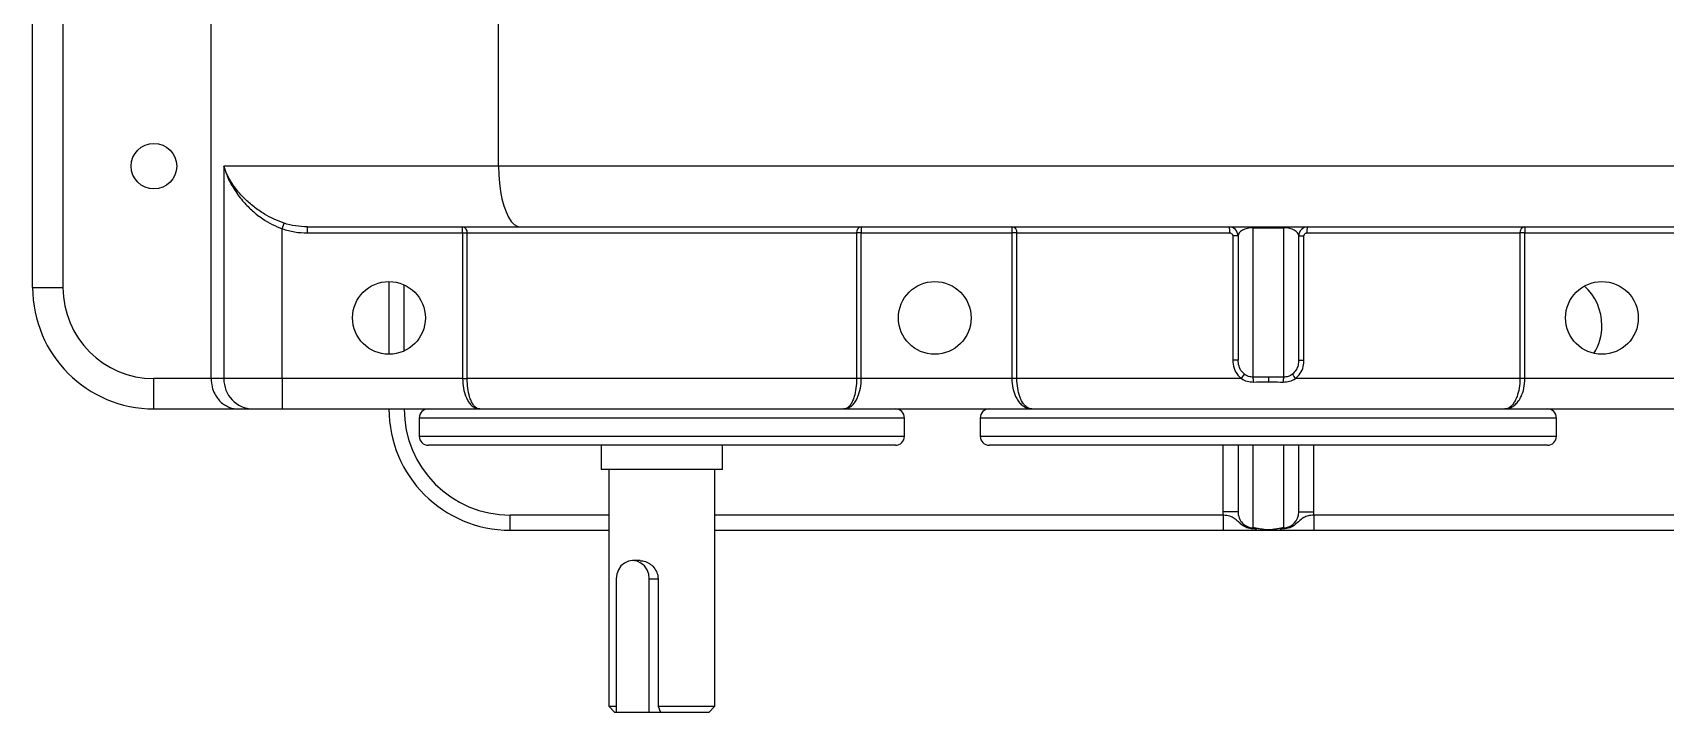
# Model space of a CAD drawing. Header units: millimetres. Extents: x 15 to 1184, y 5 to 836.
# Drawn here: x 306.1 to 413.8, y 578 to 622.8 of the extents above; entities that cross this region are included whole.
import ezdxf

# ---------------------------------------------------------------- set-up
doc = ezdxf.new("R2010")
doc.units = ezdxf.units.MM

msp = doc.modelspace()

# ---------------------------------------------------------------- linework, layer by layer
at = {"color": 7, "linetype": 'Continuous', "lineweight": 25}
for p, q in [((317.85, 600), (317.85, 688)), ((306.08, 606), (306.08, 682)), ((308.08, 682), (308.08, 606)), ((336.8, 614), (336.8, 633.23)), ((336.8, 614), (318.69, 614)), ((318.69, 614), (318.69, 600)), ((426.51, 614), (336.8, 614)), ((322.54, 609.87), (322.67, 610.24)), ((322.54, 600), (322.54, 609.87)), ((324.21, 610), (338.24, 610)), ((324.21, 609.6), (324.21, 610)), ((324.21, 609.6), (334.44, 609.6)), ((334.44, 609.6), (334.44, 610)), ((334.44, 609.6), (334.74, 609.6)), ((334.44, 609.6), (334.44, 600)), ((334.74, 609.6), (360.42, 609.6)), ((334.74, 600), (334.74, 609.6)), ((338.24, 610), (427.95, 610)), ((360.42, 609.6), (360.42, 600)), ((360.73, 609.6), (360.42, 609.6)), ((360.73, 610), (360.73, 609.6)), ((360.73, 609.6), (370.66, 609.6)), ((360.73, 600), (360.73, 609.6)), ((370.66, 610), (370.66, 609.6)), ((370.99, 609.6), (370.66, 609.6)), ((370.66, 609.6), (370.66, 600)), ((370.99, 609.6), (385.03, 609.6)), ((370.99, 600), (370.99, 609.6)), ((386.58, 609.94), (386.58, 610)), ((386.58, 609.94), (388.58, 609.94)), ((386.58, 600.09), (386.58, 609.94)), ((388.58, 609.94), (388.58, 610)), ((388.58, 609.94), (388.58, 600.09)), ((390.13, 609.6), (404.17, 609.6)), ((404.17, 609.6), (404.17, 600)), ((404.5, 609.6), (404.17, 609.6)), ((404.5, 610), (404.5, 609.6)), ((404.5, 609.6), (430.15, 609.6)), ((404.5, 600), (404.5, 609.6)), ((385.58, 609.4), (385.23, 609.4)), ((385.23, 609.4), (385.23, 601.22)), ((385.58, 609.4), (385.58, 601.22)), ((389.58, 601.22), (389.58, 609.4)), ((389.58, 609.4), (389.93, 609.4)), ((389.93, 601.22), (389.93, 609.4)), ((329.58, 606.4), (329.58, 601.6)), ((306.08, 606), (308.08, 606)), ((330.58, 601.82), (330.58, 606.18)), ((385.58, 601.22), (385.23, 601.22)), ((389.58, 601.22), (389.93, 601.22)), ((317.85, 600), (314.08, 600)), ((314.08, 598), (314.08, 600)), ((318.69, 600), (317.85, 600)), ((322.54, 600), (318.69, 600)), ((334.44, 600), (322.54, 600)), ((322.54, 600), (322.54, 598)), ((334.44, 600), (334.74, 600)), ((360.42, 600), (334.74, 600)), ((360.73, 600), (360.42, 600)), ((370.66, 600), (360.73, 600)), ((370.99, 600), (370.66, 600)), ((385.8, 600), (370.99, 600)), ((387.58, 600.1), (386.58, 600.09)), ((388.58, 600.09), (387.58, 600.1)), ((387.58, 600.1), (387.58, 599.78)), ((404.17, 600), (389.36, 600)), ((404.5, 600), (404.17, 600)), ((430.15, 600), (404.5, 600)), ((314.08, 598), (319.65, 598)), ((319.65, 598), (320.61, 598)), ((320.61, 598), (322.54, 598)), ((322.54, 598), (335.08, 598)), ((335.08, 598), (360.08, 598)), ((360.08, 598), (371.53, 598)), ((371.53, 598), (387.58, 598)), ((387.58, 598), (403.63, 598)), ((403.63, 598), (431.17, 598)), ((331.58, 597.4), (331.58, 596.2)), ((333.72, 597.4), (331.58, 597.4)), ((363.58, 597.4), (333.72, 597.4)), ((363.58, 596.2), (363.58, 597.4)), ((368.58, 597.4), (368.58, 596.2)), ((387.58, 597.4), (368.58, 597.4)), ((406.58, 597.4), (387.58, 597.4)), ((406.58, 596.2), (406.58, 597.4)), ((331.58, 596.2), (363.58, 596.2)), ((362.98, 595.6), (332.18, 595.6)), ((343.58, 595.6), (343.58, 594)), ((351.58, 594), (351.58, 595.6)), ((368.58, 596.2), (406.58, 596.2)), ((405.98, 595.6), (369.18, 595.6)), ((384.58, 595.6), (384.58, 591.22)), ((385.58, 595.6), (385.58, 591.22)), ((386.58, 590.16), (386.58, 595.6)), ((388.58, 595.6), (388.58, 590.16)), ((389.58, 591.22), (389.58, 595.6)), ((390.58, 591.22), (390.58, 595.6)), ((345.94, 594), (343.58, 594)), ((344.08, 594), (344.08, 578.4)), ((351.58, 594), (345.94, 594)), ((351.08, 578.4), (351.08, 594)), ((385.58, 591.22), (384.58, 591.22)), ((389.58, 591.22), (390.58, 591.22)), ((337.58, 590), (337.58, 591)), ((344.08, 591), (337.58, 591)), ((384.59, 591), (351.08, 591)), ((384.59, 591), (384.59, 590)), ((390.57, 591), (390.57, 590)), ((447.59, 591), (390.57, 591)), ((337.58, 590), (344.08, 590)), ((351.08, 590), (384.59, 590)), ((390.57, 590), (447.59, 590)), ((346.15, 588), (345.65, 588)), ((344.56, 586.8), (344.56, 578)), ((346.75, 578), (346.75, 586.8)), ((346.75, 586.8), (347.33, 586.8)), ((347.33, 586.8), (347.33, 578.4)), ((344.08, 578.4), (344.48, 578)), ((344.08, 578.4), (344.56, 578.4)), ((347.33, 578.4), (351.08, 578.4)), ((347.33, 578.4), (347.5, 578)), ((350.68, 578), (351.08, 578.4)), ((344.56, 578), (344.48, 578)), ((346.75, 578), (344.56, 578)), ((347.5, 578), (346.75, 578)), ((350.68, 578), (347.5, 578))]:
    msp.add_line(p, q, dxfattribs=at)
at = {"color": 7, "linetype": 'Continuous', "lineweight": 25, "flags": 128}
for points in [[(336.8, 614), (336.82, 613.43), (336.86, 612.87), (336.93, 612.34), (337.03, 611.84), (337.15, 611.38), (337.3, 610.98), (337.46, 610.64), (337.64, 610.36), (337.84, 610.16), (338.04, 610.04), (338.24, 610)], [(346.75, 586.8), (346.71, 587.11), (346.6, 587.4), (346.43, 587.65), (346.2, 587.84), (345.94, 587.96), (345.65, 588), (345.37, 587.96), (345.11, 587.84), (344.88, 587.65), (344.71, 587.4), (344.6, 587.11), (344.56, 586.8)]]:
    msp.add_lwpolyline(points, dxfattribs=at)
at = {"color": 7, "linetype": 'Continuous', "lineweight": 25}
for centre, radius in [((314.08, 614), 1.5), ((329.58, 604), 2.4), ((365.58, 604), 2.4), ((409.58, 604), 2.4)]:
    msp.add_circle(centre, radius, dxfattribs=at)
for centre, radius, start, end in [((334.38, 609.64), 0.362, 353.1818, 80.9588), ((360.78, 609.64), 0.362, 99.0412, 186.8182), ((370.63, 609.63), 0.371, 355.1674, 84.1695), ((384.98, 609.4), 0.6, 0, 90), ((384.21, 609.7), 0.829, 353.1824, 21.3441), ((390.18, 609.4), 0.6, 90, 180), ((390.95, 609.7), 0.829, 158.6559, 186.8176), ((404.54, 609.63), 0.371, 95.8305, 184.8326), ((314.08, 606), 8, 180, 270), ((314.08, 606), 6, 180, 270), ((406.08, 603.5), 3.5, 0, 48.017), ((406.08, 603.5), 3.5, 328.2432, 0), ((320.65, 599.96), 1.96, 178.9427, 268.9022), ((383.8, 601.57), 2.54, 321.9369, 329.9452), ((382.88, 599.7), 3.72, 1.0748, 5.9652), ((392.28, 599.7), 3.72, 174.0348, 178.9252), ((391.36, 601.57), 2.54, 210.0548, 218.0631), ((337.58, 598), 8, 180, 270), ((337.58, 598), 7, 180, 270), ((332.18, 597.4), 0.6, 90, 180), ((362.98, 597.4), 0.6, 0, 90), ((369.18, 597.4), 0.6, 90, 180), ((405.98, 597.4), 0.6, 0, 90), ((332.18, 596.2), 0.6, 180, 270), ((362.98, 596.2), 0.6, 270, 0), ((369.18, 596.2), 0.6, 180, 270), ((405.98, 596.2), 0.6, 270, 0), ((386.59, 590.28), 0.28, 274.0572, 324.3496), ((388.57, 590.28), 0.28, 215.6504, 265.9428)]:
    msp.add_arc(centre, radius, start, end, dxfattribs=at)
for centre, major_axis, ratio, start_param, end_param in [((386.58, 609.4), (1, 0), 0.543785, 1.570796, 3.141593), ((388.58, 609.4), (1, 0), 0.543785, 0, 1.570796), ((386.58, 591.22), (0, -2.04), 0.980581, 4.712389, 4.820366), ((386.58, 591.22), (0, 1.06), 0.944263, 1.570796, 3.141593), ((388.58, 591.22), (0, 1.06), 0.944263, 3.141593, 4.712389), ((388.58, 591.22), (0, 2.04), 0.980581, 4.604412, 4.712389)]:
    msp.add_ellipse(centre, major_axis=major_axis, ratio=ratio, start_param=start_param, end_param=end_param, dxfattribs=at)
for points, knots in [([(322.67, 610.24), (322.44, 610.33), (321.99, 610.5), (321.31, 610.86), (320.66, 611.31), (320, 611.89), (319.42, 612.56), (318.96, 613.28), (318.76, 613.77), (318.69, 614), (318.69, 614)], [0, 0, 0, 0, 0.107184, 0.218109, 0.352492, 0.490591, 0.663739, 0.841574, 0.999055, 1, 1, 1, 1]), ([(318.69, 614), (318.69, 614), (318.76, 613.75), (318.94, 613.22), (319.38, 612.42), (319.94, 611.68), (320.57, 611.04), (321.21, 610.55), (321.87, 610.15), (322.32, 609.96), (322.54, 609.87)], [0, 0, 0, 0, 0.000924, 0.158784, 0.334583, 0.510237, 0.646448, 0.782471, 0.891337, 1, 1, 1, 1]), ([(322.54, 609.87), (322.81, 609.79), (323.36, 609.63), (323.93, 609.61), (324.21, 609.6)], [0, 0, 0, 0, 0.493437, 1, 1, 1, 1]), ([(324.21, 610), (323.94, 610.01), (323.42, 610.03), (322.91, 610.17), (322.67, 610.24)], [0, 0, 0, 0, 0.510375, 1, 1, 1, 1]), ([(385.03, 609.6), (385.05, 609.6), (385.08, 609.6), (385.14, 609.57), (385.19, 609.53), (385.22, 609.47), (385.23, 609.42), (385.23, 609.4)], [0, 0, 0, 0, 0.145034, 0.358313, 0.571432, 0.785273, 1, 1, 1, 1]), ([(389.93, 609.4), (389.93, 609.41), (389.94, 609.45), (389.96, 609.51), (390, 609.56), (390.06, 609.59), (390.11, 609.6), (390.13, 609.6)], [0, 0, 0, 0, 0.1374773, 0.353349, 0.5695342, 0.7852309, 1, 1, 1, 1]), ([(385.23, 601.22), (385.24, 601.04), (385.28, 600.68), (385.51, 600.26), (385.72, 600.07), (385.8, 600)], [0, 0, 0, 0, 0.388038, 0.775511, 1, 1, 1, 1]), ([(385.99, 600.29), (385.94, 600.35), (385.78, 600.49), (385.62, 600.82), (385.59, 601.09), (385.58, 601.22)], [0, 0, 0, 0, 0.219809, 0.605703, 1, 1, 1, 1]), ([(389.58, 601.22), (389.57, 601.11), (389.56, 600.88), (389.42, 600.55), (389.25, 600.38), (389.17, 600.29)], [0, 0, 0, 0, 0.318446, 0.663114, 1, 1, 1, 1]), ([(389.36, 600), (389.48, 600.11), (389.71, 600.33), (389.9, 600.77), (389.92, 601.08), (389.93, 601.22)], [0, 0, 0, 0, 0.342965, 0.687126, 1, 1, 1, 1]), ([(317.85, 600), (317.86, 599.82), (317.89, 599.45), (318.06, 599.02), (318.26, 598.71), (318.47, 598.46), (318.74, 598.25), (319.14, 598.05), (319.45, 598), (319.65, 598), (319.65, 598)], [0, 0, 0, 0, 0.149114, 0.29767, 0.396328, 0.497825, 0.628248, 0.76239, 0.998918, 1, 1, 1, 1]), ([(334.44, 600), (334.44, 600), (334.44, 599.78), (334.47, 599.35), (334.62, 598.86), (334.79, 598.52), (334.96, 598.29), (335.15, 598.12), (335.36, 598.02), (335.51, 598), (335.58, 598), (335.58, 598)], [0, 0, 0, 0, 0.001703, 0.191322, 0.382166, 0.498716, 0.623238, 0.747854, 0.873202, 0.998591, 1, 1, 1, 1]), ([(335.58, 598), (335.58, 598), (335.53, 598), (335.42, 598.02), (335.27, 598.12), (335.12, 598.29), (335, 598.52), (334.87, 598.86), (334.77, 599.35), (334.74, 599.78), (334.74, 600), (334.74, 600)], [0, 0, 0, 0, 0.001411, 0.125203, 0.252215, 0.374702, 0.501116, 0.617577, 0.808447, 0.998294, 1, 1, 1, 1]), ([(360.42, 600), (360.42, 600), (360.42, 599.78), (360.39, 599.35), (360.29, 598.86), (360.16, 598.52), (360.04, 598.29), (359.9, 598.13), (359.74, 598.02), (359.64, 598), (359.58, 598), (359.58, 598)], [0, 0, 0, 0, 0.001706, 0.191553, 0.382422, 0.498883, 0.621272, 0.747785, 0.871532, 0.998589, 1, 1, 1, 1]), ([(359.58, 598), (359.58, 598), (359.65, 598), (359.8, 598.02), (360.01, 598.12), (360.2, 598.29), (360.37, 598.52), (360.54, 598.86), (360.69, 599.35), (360.73, 599.78), (360.73, 600), (360.73, 600)], [0, 0, 0, 0, 0.001409, 0.126798, 0.252146, 0.376762, 0.501284, 0.617834, 0.808678, 0.998297, 1, 1, 1, 1]), ([(370.66, 600), (370.66, 600), (370.66, 599.78), (370.71, 599.35), (370.85, 598.93), (371.01, 598.62), (371.17, 598.39), (371.41, 598.18), (371.68, 598.03), (371.89, 598), (371.99, 598), (371.99, 598)], [0, 0, 0, 0, 0.003048, 0.185508, 0.369486, 0.427604, 0.557572, 0.687695, 0.843121, 0.998663, 1, 1, 1, 1]), ([(371.99, 598), (371.99, 598), (371.92, 598), (371.76, 598.03), (371.56, 598.17), (371.38, 598.39), (371.26, 598.62), (371.14, 598.93), (371.03, 599.35), (371, 599.78), (370.99, 600), (370.99, 600)], [0, 0, 0, 0, 0.001339, 0.15405, 0.312354, 0.439985, 0.572175, 0.630252, 0.814251, 0.996948, 1, 1, 1, 1]), ([(385.8, 600), (385.92, 599.93), (386.17, 599.8), (386.46, 599.78), (386.6, 599.77)], [0, 0, 0, 0, 0.4987562, 1, 1, 1, 1]), ([(386.58, 600.09), (386.48, 600.1), (386.26, 600.11), (386.08, 600.23), (385.99, 600.29)], [0, 0, 0, 0, 0.491432, 1, 1, 1, 1]), ([(388.56, 599.77), (388.7, 599.78), (388.99, 599.8), (389.24, 599.93), (389.36, 600)], [0, 0, 0, 0, 0.498138, 1, 1, 1, 1]), ([(389.17, 600.29), (389.08, 600.23), (388.9, 600.11), (388.68, 600.1), (388.58, 600.09)], [0, 0, 0, 0, 0.511645, 1, 1, 1, 1]), ([(404.17, 600), (404.17, 600), (404.17, 599.78), (404.13, 599.35), (404.02, 598.93), (403.9, 598.62), (403.78, 598.4), (403.61, 598.18), (403.4, 598.03), (403.25, 598), (403.17, 598), (403.17, 598)], [0, 0, 0, 0, 0.003052, 0.185748, 0.369746, 0.427823, 0.555291, 0.687646, 0.840226, 0.998661, 1, 1, 1, 1]), ([(403.17, 598), (403.17, 598), (403.27, 598), (403.48, 598.03), (403.75, 598.18), (403.99, 598.39), (404.15, 598.62), (404.31, 598.93), (404.45, 599.35), (404.5, 599.78), (404.5, 600), (404.5, 600)], [0, 0, 0, 0, 0.001337, 0.156879, 0.312305, 0.442428, 0.572396, 0.630514, 0.814492, 0.996952, 1, 1, 1, 1]), ([(386.6, 599.77), (386.87, 599.78), (387.19, 599.78), (387.52, 599.78), (387.58, 599.78)], [0, 0, 0, 0, 0.815756, 1, 1, 1, 1]), ([(387.58, 599.78), (387.85, 599.78), (388.17, 599.78), (388.5, 599.77), (388.56, 599.77)], [0, 0, 0, 0, 0.815754, 1, 1, 1, 1]), ([(386.82, 590.12), (386.7, 590.1), (386.44, 590.07), (386.07, 590.19), (385.78, 590.39), (385.55, 590.61), (385.33, 590.81), (385.03, 590.94), (384.76, 590.98), (384.61, 591), (384.59, 591)], [0, 0, 0, 0, 0.145325, 0.290565, 0.440392, 0.556558, 0.675546, 0.828284, 0.981702, 1, 1, 1, 1]), ([(386.82, 590.12), (386.74, 590.13), (386.66, 590.15), (386.58, 590.16), (386.58, 590.16)], [0, 0, 0, 0, 0.991475, 1, 1, 1, 1]), ([(387.58, 590.02), (387.4, 590.04), (387.13, 590.07), (386.9, 590.1), (386.82, 590.12)], [0, 0, 0, 0, 0.672391, 1, 1, 1, 1]), ([(388.34, 590.12), (388.26, 590.1), (388.04, 590.07), (387.76, 590.04), (387.58, 590.02)], [0, 0, 0, 0, 0.327609, 1, 1, 1, 1]), ([(390.57, 591), (390.45, 590.99), (390.21, 590.96), (389.86, 590.84), (389.57, 590.56), (389.22, 590.25), (388.8, 590.09), (388.51, 590.08), (388.36, 590.11), (388.34, 590.12)], [0, 0, 0, 0, 0.1385593, 0.2768305, 0.4661113, 0.6720005, 0.8239821, 0.9763384, 1, 1, 1, 1]), ([(388.58, 590.16), (388.58, 590.16), (388.5, 590.15), (388.42, 590.13), (388.34, 590.12)], [0, 0, 0, 0, 0.0085253, 1, 1, 1, 1]), ([(384.59, 590), (384.82, 590), (385.29, 590), (385.84, 590), (386.19, 590), (386.39, 590), (386.49, 590), (386.55, 590), (386.58, 590), (386.6, 590), (386.61, 590), (386.61, 590)], [0, 0, 0, 0, 0.2839433, 0.5676205, 0.7648023, 0.8973702, 0.9638506, 0.9758104, 0.9853656, 0.9949468, 1, 1, 1, 1]), ([(386.61, 590), (386.81, 590), (387.12, 590), (387.46, 590), (387.58, 590)], [0, 0, 0, 0, 0.639953, 1, 1, 1, 1]), ([(387.58, 590.02), (387.58, 590.01), (387.58, 590), (387.58, 590), (387.58, 590)], [0, 0, 0, 0, 0.941592, 1, 1, 1, 1]), ([(387.58, 590), (387.61, 590), (387.79, 590), (388.13, 590), (388.41, 590), (388.55, 590)], [0, 0, 0, 0, 0.097717, 0.53987, 1, 1, 1, 1]), ([(388.55, 590), (388.55, 590), (388.56, 590), (388.58, 590), (388.61, 590), (388.67, 590), (388.77, 590), (388.97, 590), (389.32, 590), (389.88, 590), (390.34, 590), (390.57, 590)], [0, 0, 0, 0, 0.005053, 0.014634, 0.02419, 0.036149, 0.10263, 0.235198, 0.43238, 0.716057, 1, 1, 1, 1]), ([(346.15, 587.99), (346.18, 587.99), (346.33, 588.01), (346.6, 587.91), (346.93, 587.71), (347.19, 587.39), (347.31, 587.07), (347.32, 586.87), (347.33, 586.8)], [0, 0, 0, 0, 0.055692, 0.258163, 0.463456, 0.678937, 0.897695, 1, 1, 1, 1])]:
    msp.add_open_spline(points, degree=3, knots=knots, dxfattribs=at)

doc.saveas('drawing.dxf')
